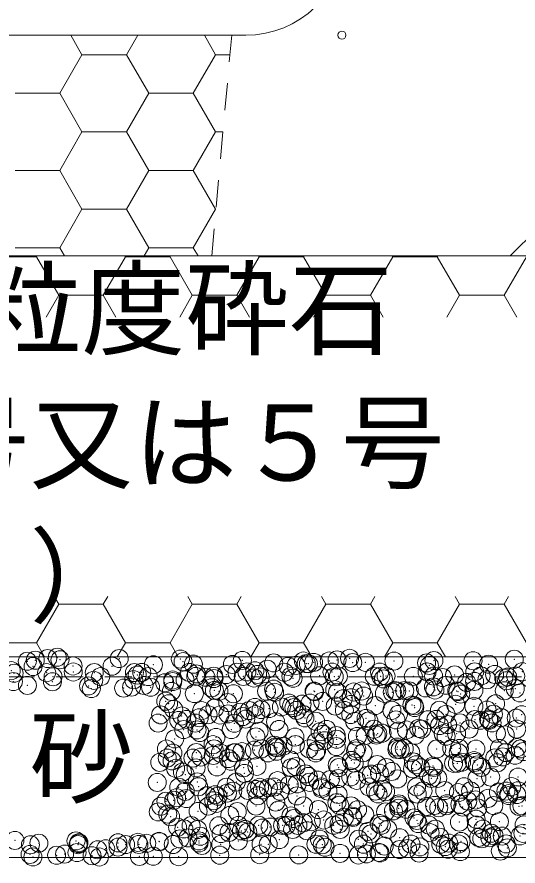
# Model space of a CAD drawing. Units: millimetres at full size; details may follow other scales. Extents: x 190759 to 276146, y -52712 to -16236.
# Drawn here: x 244006.8 to 244256.8, y -30577 to -30153.6 of the extents above; entities that cross this region are included whole.
import ezdxf
from ezdxf.enums import TextEntityAlignment as Align

# ---------------------------------------------------------------- set-up
doc = ezdxf.new("R2010")
doc.units = ezdxf.units.MM
doc.header["$LTSCALE"] = 18
doc.header["$PDMODE"] = 32
doc.header["$PDSIZE"] = 9
doc.linetypes.add('USER1', pattern=[1.35, 0.75, -0.6])
for name, color, linetype, lineweight in [('0_2', 7, 'Continuous', 5), ('本体', 2, 'Continuous', 13), ('補助線', 8, 'Continuous', 13), ('ﾊｯﾁﾝｸﾞ', 7, 'Continuous', 5)]:
    doc.layers.add(name, color=color, linetype=linetype, lineweight=lineweight)
doc.styles.add('ＭＳ ゴシック', font='')
doc.styles.get('ＭＳ ゴシック').set_extended_font_data('MS Gothic')

msp = doc.modelspace()

# ---------------------------------------------------------------- linework, layer by layer
at = {"layer": '0_2'}
for p, q in [((244039.27, -30172.4), (244033.66, -30162.68)), ((244061.5, -30172.4), (244067.11, -30162.68)), ((244105.95, -30172.4), (244100.34, -30162.68)), ((244028.16, -30191.65), (244039.27, -30172.4)), ((244039.27, -30172.4), (244061.5, -30172.4)), ((244072.61, -30191.65), (244061.5, -30172.4)), ((244094.83, -30191.65), (244105.95, -30172.4)), ((244105.95, -30172.4), (244113.1, -30172.4)), ((244005.93, -30191.65), (244028.16, -30191.65)), ((244039.27, -30210.9), (244028.16, -30191.65)), ((244061.5, -30210.9), (244072.61, -30191.65)), ((244072.61, -30191.65), (244094.83, -30191.65)), ((244105.95, -30210.9), (244094.83, -30191.65)), ((244028.16, -30230.15), (244039.27, -30210.9)), ((244039.27, -30210.9), (244061.5, -30210.9)), ((244072.61, -30230.15), (244061.5, -30210.9)), ((244094.83, -30230.15), (244105.95, -30210.9)), ((244105.95, -30210.9), (244109.6, -30210.9)), ((244005.93, -30230.15), (244028.16, -30230.15)), ((244039.27, -30249.39), (244028.16, -30230.15)), ((244061.5, -30249.39), (244072.61, -30230.15)), ((244072.61, -30230.15), (244094.83, -30230.15)), ((244105.95, -30249.39), (244094.83, -30230.15)), ((244028.16, -30268.64), (244039.27, -30249.39)), ((244039.27, -30249.39), (244061.5, -30249.39)), ((244072.61, -30268.64), (244061.5, -30249.39)), ((244094.83, -30268.64), (244105.95, -30249.39)), ((244105.95, -30249.39), (244106.1, -30249.39)), ((244005.93, -30268.64), (244028.16, -30268.64)), ((244030.49, -30272.68), (244028.16, -30268.64)), ((244070.28, -30272.68), (244072.61, -30268.64)), ((244072.61, -30268.64), (244094.83, -30268.64)), ((244097.17, -30272.68), (244094.83, -30268.64))]:
    msp.add_line(p, q, dxfattribs=at)
at = {"layer": '本体'}
for p, q in [((244120.95, -30162.68), (243957.02, -30162.68)), ((244252.99, -30272.68), (244278.25, -30247.41)), ((243824.98, -30272.68), (244252.99, -30272.68))]:
    msp.add_line(p, q, dxfattribs=at)
at = {"layer": '本体', "linetype": 'USER1', "lineweight": 9}
msp.add_lwpolyline([(244103.98, -30272.68), (244113.98, -30162.68), (243963.98, -30162.68), (243973.98, -30272.68)], close=True, dxfattribs=at)
at = {"layer": '本体'}
msp.add_arc((244120.95, -30112.68), 50, 270, 357.7093, dxfattribs=at)
at = {"layer": '補助線'}
msp.add_circle((244168.99, -30162.66), 2, dxfattribs=at)
at = {"layer": 'ﾊｯﾁﾝｸﾞ'}
for p, q in [((243994.31, -30273.13), (244016.53, -30273.13)), ((244016.53, -30273.13), (244016.79, -30272.68)), ((244027.64, -30292.38), (244016.53, -30273.13)), ((244049.87, -30292.38), (244060.98, -30273.13)), ((244060.98, -30273.13), (244060.72, -30272.68)), ((244060.98, -30273.13), (244083.21, -30273.13)), ((244083.21, -30273.13), (244083.46, -30272.68)), ((244094.32, -30292.38), (244083.21, -30273.13)), ((244116.54, -30292.38), (244127.66, -30273.13)), ((244127.66, -30273.13), (244127.4, -30272.68)), ((244127.66, -30273.13), (244149.88, -30273.13)), ((244149.88, -30273.13), (244150.14, -30272.68)), ((244160.99, -30292.38), (244149.88, -30273.13)), ((244183.22, -30292.38), (244194.33, -30273.13)), ((244194.33, -30273.13), (244194.07, -30272.68)), ((244194.33, -30273.13), (244216.56, -30273.13)), ((244216.56, -30273.13), (244216.81, -30272.68)), ((244227.67, -30292.38), (244216.56, -30273.13)), ((244249.89, -30292.38), (244261.01, -30273.13)), ((244021.36, -30303.26), (244027.64, -30292.38)), ((244027.64, -30292.38), (244049.87, -30292.38)), ((244056.15, -30303.26), (244049.87, -30292.38)), ((244088.04, -30303.26), (244094.32, -30292.38)), ((244094.32, -30292.38), (244116.54, -30292.38)), ((244122.83, -30303.26), (244116.54, -30292.38)), ((244154.71, -30303.26), (244160.99, -30292.38)), ((244160.99, -30292.38), (244183.22, -30292.38)), ((244189.5, -30303.26), (244183.22, -30292.38)), ((244221.39, -30303.26), (244227.67, -30292.38)), ((244227.67, -30292.38), (244249.89, -30292.38)), ((244256.18, -30303.26), (244249.89, -30292.38)), ((244027.64, -30446.36), (244025.43, -30442.51)), ((244049.87, -30446.36), (244052.09, -30442.51)), ((244094.32, -30446.36), (244092.1, -30442.51)), ((244116.54, -30446.36), (244118.76, -30442.51)), ((244160.99, -30446.36), (244158.78, -30442.51)), ((244183.22, -30446.36), (244185.44, -30442.51)), ((244227.67, -30446.36), (244225.45, -30442.51)), ((244249.89, -30446.36), (244252.11, -30442.51)), ((244016.53, -30465.6), (244027.64, -30446.36)), ((244027.64, -30446.36), (244049.87, -30446.36)), ((244060.98, -30465.6), (244049.87, -30446.36)), ((244083.21, -30465.6), (244094.32, -30446.36)), ((244094.32, -30446.36), (244116.54, -30446.36)), ((244127.66, -30465.6), (244116.54, -30446.36)), ((244149.88, -30465.6), (244160.99, -30446.36)), ((244160.99, -30446.36), (244183.22, -30446.36)), ((244194.33, -30465.6), (244183.22, -30446.36)), ((244216.56, -30465.6), (244227.67, -30446.36)), ((244227.67, -30446.36), (244249.89, -30446.36)), ((244261.01, -30465.6), (244249.89, -30446.36)), ((243994.31, -30465.6), (244016.53, -30465.6)), ((244020.62, -30472.68), (244016.53, -30465.6)), ((244056.89, -30472.68), (244060.98, -30465.6)), ((244060.98, -30465.6), (244083.21, -30465.6)), ((244087.29, -30472.68), (244083.21, -30465.6)), ((244123.57, -30472.68), (244127.66, -30465.6)), ((244127.66, -30465.6), (244149.88, -30465.6)), ((244153.97, -30472.68), (244149.88, -30465.6)), ((244190.24, -30472.68), (244194.33, -30465.6)), ((244194.33, -30465.6), (244216.56, -30465.6)), ((244220.64, -30472.68), (244216.56, -30465.6))]:
    msp.add_line(p, q, dxfattribs=at)
at = {"layer": 'ﾊｯﾁﾝｸﾞ', "linetype": 'USER1', "lineweight": 9}
msp.add_lwpolyline([(243814.98, -30262.68), (243588.98, -30262.68), (243588.98, -30482.68), (244488.99, -30482.68), (244488.99, -30262.68), (244262.99, -30262.68)], dxfattribs=at)
at = {"layer": 'ﾊｯﾁﾝｸﾞ', "lineweight": 20}
for points in [[(244478.99, -30272.68), (243598.98, -30272.68), (243598.98, -30472.68), (244478.99, -30472.68)], [(243598.98, -30472.68), (244478.99, -30472.68), (244478.99, -30572.68), (243598.98, -30572.68)]]:
    msp.add_lwpolyline(points, close=True, dxfattribs=at)
at = {"layer": 'ﾊｯﾁﾝｸﾞ'}
for p in [(244015.98, -30474.32), (244022.17, -30473.5), (244026.91, -30472.85), (244028.31, -30474.14), (244057.85, -30473.52), (244088.34, -30473.79), (244166.58, -30474.22), (244172.78, -30473.41), (244254.95, -30473.86), (244012.01, -30474.84), (244014.87, -30477.47), (244034.82, -30477.22), (244054.31, -30477.31), (244074.89, -30476.57), (244089.74, -30475.07), (244094.84, -30476.31), (244114.33, -30476.41), (244119.28, -30474.46), (244134.91, -30475.67), (244142.1, -30477.44), (244146.07, -30476.92), (244149.77, -30474.72), (244151.18, -30476.01), (244152.26, -30476.11), (244154.86, -30475.41), (244162.61, -30474.74), (244174.35, -30475.51), (244180.71, -30475.4), (244194.93, -30474.76), (244211.2, -30475.66), (244212.61, -30476.95), (244214.88, -30474.51), (244234.37, -30474.6), (244242.14, -30476.33), (244004, -30479.54), (244005.41, -30480.83), (244021.65, -30480.54), (244024.86, -30482.58), (244034.94, -30480.21), (244045.38, -30480.49), (244048.59, -30482.54), (244065.43, -30480.47), (244066.84, -30481.76), (244069.1, -30480.45), (244072.32, -30482.5), (244092.83, -30480.41), (244096.05, -30482.45), (244096.37, -30481.15), (244105.05, -30482.32), (244111.24, -30481.51), (244116.56, -30480.36), (244119.78, -30482.41), (244121.59, -30480.14), (244125.56, -30479.62), (244126.86, -30481.41), (244128.27, -30482.7), (244131.75, -30478.81), (244140.29, -30480.32), (244143.51, -30482.37), (244157.81, -30482.08), (244164.02, -30480.28), (244165.16, -30482.56), (244167.24, -30482.32), (244185.11, -30482.3), (244187.75, -30480.23), (244188.3, -30482.35), (244190.97, -30482.28), (244204.6, -30482.4), (244211.48, -30480.19), (244214.7, -30482.24), (244225.18, -30481.65), (244235.21, -30480.15), (244238.43, -30482.19), (244245.13, -30481.4), (244251.69, -30482.75), (244255.65, -30482.22), (244258.94, -30480.1), (244005.05, -30485.01), (244012.04, -30486.9), (244024.54, -30485.1), (244045.12, -30484.36), (244065.07, -30484.11), (244070.22, -30486.91), (244080.57, -30485.55), (244084.54, -30485.02), (244084.56, -30484.2), (244090.73, -30484.21), (244101.08, -30482.85), (244105.14, -30483.46), (244125.09, -30483.2), (244144.58, -30483.3), (244189.7, -30483.63), (244219.24, -30483.02), (244220.82, -30486.81), (244231.17, -30485.45), (244235.14, -30484.93), (244241.34, -30484.11), (244249.73, -30483.28), (244251.13, -30484.57), (244042.53, -30487.16), (244043.93, -30488.45), (244060.06, -30488.25), (244064.02, -30487.72), (244073.47, -30487.84), (244083.89, -30489.87), (244095.32, -30491), (244103.96, -30488.1), (244105.36, -30489.39), (244107.62, -30489.82), (244114.81, -30491.09), (244131.35, -30489.78), (244134.9, -30488.77), (244135.39, -30490.35), (244155.08, -30489.74), (244155.34, -30490.09), (244165.39, -30489.03), (244166.79, -30490.32), (244174.83, -30490.19), (244178.81, -30489.69), (244190.15, -30490.85), (244194.12, -30490.33), (244195.41, -30489.45), (244196.33, -30489.71), (244200.31, -30489.51), (244202.54, -30489.65), (244210.66, -30488.15), (244214.63, -30487.63), (244215.36, -30489.19), (244226.26, -30489.61), (244226.82, -30489.97), (244228.23, -30491.26), (244234.85, -30489.29), (244249.99, -30489.56), (244255.43, -30488.54), (244257.76, -30490.64), (244081.05, -30494.79), (244111.99, -30495.46), (244159.29, -30494.91), (244169.64, -30493.55), (244173.61, -30493.03), (244179.8, -30492.21), (244082.46, -30496.07), (244085.04, -30498.88), (244098.99, -30499.49), (244105.62, -30498.14), (244122.72, -30499.44), (244125.57, -30497.89), (244128.62, -30498.95), (244132.58, -30498.43), (244138.78, -30497.61), (244142.48, -30495.72), (244143.89, -30497.01), (244145.06, -30497.98), (244146.45, -30499.4), (244149.13, -30496.25), (244153.09, -30495.73), (244165.64, -30497.24), (244170.18, -30499.36), (244173.42, -30496.4), (244185.59, -30496.98), (244193.91, -30499.32), (244203.91, -30496.66), (244205.08, -30497.08), (244205.32, -30497.94), (244217.64, -30499.27), (244225.66, -30496.34), (244234.85, -30497.33), (244241.37, -30499.23), (244245.61, -30496.08), (244078.47, -30501.58), (244089.09, -30502.15), (244091.56, -30503.83), (244097.76, -30503.01), (244102.2, -30501.53), (244108.11, -30501.65), (244112.07, -30501.13), (244118.27, -30500.31), (244119.58, -30502.41), (244120.98, -30503.7), (244125.93, -30501.49), (244149.66, -30501.45), (244150.52, -30503.08), (244173.39, -30501.41), (244181.01, -30503.35), (244197.12, -30501.36), (244215.84, -30503.87), (244220.85, -30501.32), (244235.33, -30503.97), (244242.17, -30503.73), (244244.58, -30501.28), (244248.36, -30502.91), (244255.91, -30503.23), (244258.71, -30501.55), (244077.24, -30505.71), (244087.59, -30504.35), (244095.8, -30505.68), (244115.29, -30505.77), (244135.87, -30505.03), (244155.82, -30504.78), (244175.31, -30504.87), (244182.41, -30504.63), (244195.89, -30504.13), (244211.95, -30504.02), (244217.69, -30506.95), (244221.65, -30506.43), (244227.85, -30505.61), (244238.2, -30504.25), (244242.44, -30504.28), (244243.84, -30505.57), (244090.04, -30508.95), (244096.67, -30509.1), (244098.07, -30510.38), (244113.77, -30508.9), (244127.61, -30509.77), (244137.5, -30508.86), (244158.1, -30510.03), (244159.51, -30511.32), (244161.23, -30508.82), (244166.12, -30511.92), (244176.67, -30512.35), (244180.63, -30511.83), (244184.96, -30508.77), (244186.07, -30511.67), (244186.83, -30511.02), (244189.04, -30510.71), (244197.18, -30509.65), (244201.14, -30509.13), (244205.56, -30511.76), (244207.34, -30508.31), (244208.69, -30508.73), (244219.53, -30510.97), (244220.94, -30512.26), (244226.14, -30511.02), (244232.42, -30508.69), (244246.09, -30510.76), (244250.47, -30511.64), (244256.15, -30508.65), (244085.52, -30513.56), (244104.7, -30516.46), (244106.1, -30512.82), (244126.05, -30512.57), (244145.54, -30512.66), (244145.8, -30516.42), (244156.15, -30515.05), (244160.12, -30514.53), (244166.32, -30513.72), (244081.41, -30518.61), (244084.63, -30520.66), (244096.28, -30520.36), (244105.14, -30518.57), (244108.36, -30520.62), (244115.13, -30520.45), (244115.77, -30520.45), (244119.1, -30519.93), (244125.29, -30519.12), (244128.87, -30518.53), (244132.09, -30520.57), (244135.19, -30516.72), (244135.64, -30517.75), (244136.35, -30519.71), (244136.6, -30518.01), (244139.61, -30517.23), (244152.6, -30518.48), (244155.82, -30520.53), (244156.3, -30519.46), (244166.13, -30517.39), (244175.79, -30519.55), (244176.33, -30518.44), (244179.55, -30520.49), (244196.37, -30518.81), (244196.63, -30517.66), (244198.03, -30518.94), (244200.06, -30518.4), (244203.28, -30520.44), (244216.32, -30518.56), (244223.79, -30518.35), (244227.01, -30520.4), (244227.57, -30518.33), (244235.81, -30518.65), (244247.52, -30518.31), (244250.73, -30520.36), (244256.39, -30517.91), (244258.06, -30518.59), (244259.46, -30519.88), (244081.8, -30523.15), (244084.27, -30524.52), (244094.62, -30523.15), (244098.59, -30522.63), (244104.78, -30521.82), (244112.29, -30523.41), (244113.69, -30524.7), (244143.23, -30524.08), (244173.72, -30524.34), (244204.66, -30525.02), (244234.87, -30524.42), (244245.23, -30523.06), (244249.19, -30522.53), (244255.39, -30521.72), (244078.08, -30525.33), (244086, -30528.25), (244096.19, -30528.03), (244106.58, -30527.51), (244119.92, -30527.99), (244126.53, -30527.25), (244143.65, -30527.94), (244146.02, -30527.34), (244166.6, -30526.6), (244167.38, -30527.9), (244175.12, -30525.63), (244186.55, -30526.35), (244191.11, -30527.86), (244204.2, -30528.46), (244206.04, -30526.44), (244208.17, -30527.93), (244214.36, -30527.12), (244214.84, -30527.81), (244224.71, -30525.76), (244226.62, -30525.7), (244228.68, -30525.23), (244235.15, -30525.28), (244236.56, -30526.57), (244238.57, -30527.77), (244246.57, -30525.45), (244089.38, -30530.1), (244090.79, -30531.38), (244120.32, -30530.77), (244150.81, -30531.03), (244152.22, -30532.32), (244167.15, -30533.34), (244173.34, -30532.52), (244181.75, -30531.71), (244183.69, -30531.16), (244187.66, -30530.63), (244193.85, -30529.82), (244196.85, -30533.49), (244212.24, -30531.97), (244213.65, -30533.26), (244216.8, -30533.24), (244236.29, -30533.33), (244243.18, -30532.64), (244256.87, -30532.59), (244076.81, -30535.3), (244087.57, -30537.69), (244096.76, -30535.04), (244097.41, -30537.46), (244111.3, -30537.65), (244116.25, -30535.14), (244127.91, -30537.72), (244135.03, -30537.61), (244136.83, -30534.4), (244142.67, -30536.56), (244146.63, -30536.04), (244152.83, -30535.22), (244156.78, -30534.14), (244158.76, -30537.56), (244163.18, -30533.86), (244176.27, -30534.23), (244182.49, -30537.52), (244206.22, -30537.48), (244229.95, -30537.43), (244253.68, -30537.39), (244090.78, -30539.74), (244101.65, -30541.96), (244105.61, -30541.44), (244111.81, -30540.62), (244114.51, -30539.7), (244122.16, -30539.26), (244126.12, -30538.74), (244127.01, -30541.93), (244129.31, -30539.01), (244132.32, -30537.92), (244138.24, -30539.65), (244146.5, -30542.03), (244158.85, -30538.39), (244161.97, -30539.61), (244167.08, -30541.29), (244185.7, -30539.57), (244187.03, -30541.03), (244189.34, -30538.66), (244190.74, -30539.94), (244206.52, -30541.12), (244209.43, -30539.52), (244220.28, -30539.33), (244227.1, -30540.38), (244233.16, -30539.48), (244247.05, -30540.13), (244250.77, -30539.59), (244252.17, -30540.88), (244252.25, -30541.86), (244256.22, -30541.34), (244256.89, -30539.44), (244081.13, -30544.66), (244085.1, -30544.14), (244086.48, -30542.93), (244091.3, -30543.32), (244105, -30544.41), (244106.4, -30545.7), (244107.06, -30542.19), (244135.94, -30545.08), (244166.43, -30545.34), (244197.37, -30546.02), (244221.39, -30545.92), (244227.86, -30546.28), (244231.74, -30544.56), (244235.71, -30544.04), (244241.9, -30543.22), (244077.29, -30549.98), (244078.62, -30547.15), (244097.24, -30549.73), (244102.35, -30547.11), (244116.73, -30549.82), (244126.08, -30547.07), (244137.31, -30549.08), (244149.81, -30547.02), (244157.26, -30548.82), (244167.84, -30546.63), (244173.54, -30546.98), (244176.75, -30548.92), (244190.72, -30549.96), (244194.68, -30549.44), (244197.27, -30546.94), (244197.33, -30548.18), (244200.88, -30548.62), (244211.23, -30547.26), (244215.19, -30546.74), (244217.28, -30547.92), (244221, -30546.89), (244229.27, -30547.57), (244236.77, -30548.01), (244244.73, -30546.85), (244257.35, -30547.27), (244258.8, -30546.95), (244082.09, -30551.1), (244083.5, -30552.38), (244113.03, -30551.77), (244143.52, -30552.03), (244144.93, -30553.32), (244159.86, -30554.02), (244170.21, -30552.66), (244174.17, -30552.14), (244174.46, -30552.71), (244180.37, -30551.32), (244204.96, -30552.97), (244206.36, -30554.25), (244235.9, -30553.64), (244086.96, -30557.61), (244090.13, -30558.46), (244093.72, -30556.77), (244096.93, -30558.82), (244107.54, -30556.87), (244117.45, -30556.73), (244120.62, -30558.72), (244120.66, -30558.78), (244127.49, -30556.62), (244129.18, -30558.06), (244133.15, -30557.54), (244139.34, -30556.72), (244141.18, -30556.69), (244144.39, -30558.74), (244146.98, -30556.71), (244149.69, -30555.36), (244153.66, -30554.84), (244164.91, -30556.65), (244167.56, -30555.97), (244168.12, -30558.69), (244187.51, -30555.71), (244188.64, -30556.6), (244191.85, -30558.65), (244207, -30555.81), (244212.37, -30556.56), (244215.58, -30558.61), (244227.58, -30555.07), (244236.1, -30556.52), (244239.31, -30558.56), (244247.53, -30554.81), (244259.83, -30556.47), (244092.13, -30562.94), (244098.32, -30562.13), (244108.67, -30560.76), (244112.64, -30560.24), (244118.83, -30559.43), (244122.02, -30560.01), (244151.56, -30559.39), (244182.05, -30559.66), (244183.45, -30560.94), (244197.81, -30562.86), (244212.99, -30560.33), (244217.76, -30562.6), (244237.25, -30562.7), (244242.73, -30562.84), (244243.48, -30560.59), (244244.88, -30561.88), (244248.93, -30562.03), (244257.83, -30561.96), (244259.28, -30560.66), (244005.79, -30564.21), (244013.58, -30566.36), (244017.75, -30565.57), (244036.28, -30564.47), (244037.31, -30566.32), (244037.68, -30565.76), (244037.7, -30565.31), (244057.19, -30565.4), (244061.04, -30566.28), (244067.22, -30565.15), (244067.65, -30566.16), (244071.62, -30565.64), (244077.77, -30564.66), (244077.81, -30564.83), (244084.77, -30566.23), (244088.16, -30563.46), (244097.71, -30565.41), (244097.72, -30564.41), (244099.12, -30566.69), (244108.5, -30566.19), (244117.21, -30564.5), (244128.65, -30566.08), (244132.23, -30566.15), (244137.79, -30563.76), (244155.96, -30566.1), (244157.74, -30563.51), (244159.14, -30566.34), (244177.23, -30563.6), (244179.69, -30566.06), (244190.08, -30567.02), (244203.42, -30566.02), (244207.9, -30567.43), (244218.25, -30566.07), (244220.57, -30567.28), (244222.22, -30565.54), (244227.15, -30565.98), (244228.41, -30564.73), (244238.76, -30563.37), (244250.88, -30565.93), (244013.37, -30571.16), (244026.63, -30571.56), (244030.59, -30571.04), (244036.79, -30570.23), (244047.14, -30568.86), (244051.1, -30568.34), (244057.3, -30567.53), (244108.02, -30571.55), (244127.97, -30571.3), (244147.46, -30571.39), (244160.55, -30567.63), (244168.04, -30570.65), (244177.23, -30571.47), (244181.2, -30570.94), (244187.39, -30570.13), (244187.99, -30570.4), (244197.74, -30568.77), (244201.71, -30568.24), (244207.48, -30570.49), (244221.98, -30568.57), (244228.06, -30569.75), (244248.01, -30569.49), (244251.51, -30567.95), (244014.78, -30572.45), (244044.31, -30571.83), (244048, -30572.46), (244067.95, -30572.2), (244074.8, -30572.1), (244087.44, -30572.29)]:
    msp.add_point(p, dxfattribs=at)

# ---------------------------------------------------------------- texts
at = {"layer": '0_2', "style": 'ＭＳ ゴシック'}
for s, p in [('\u3000単粒度砕石', (243883.58, -30280.12)), ('（４号又は５号', (243857.68, -30346.78)), ('）', (244013.08, -30413.45))]:
    msp.add_text(s, height=37.98, dxfattribs=at).set_placement(p, align=Align.TOP_LEFT)
msp.add_text('砂', height=37.98, dxfattribs=at).set_placement((244038.98, -30522.68), align=Align.MIDDLE_CENTER)

doc.saveas('drawing.dxf')
